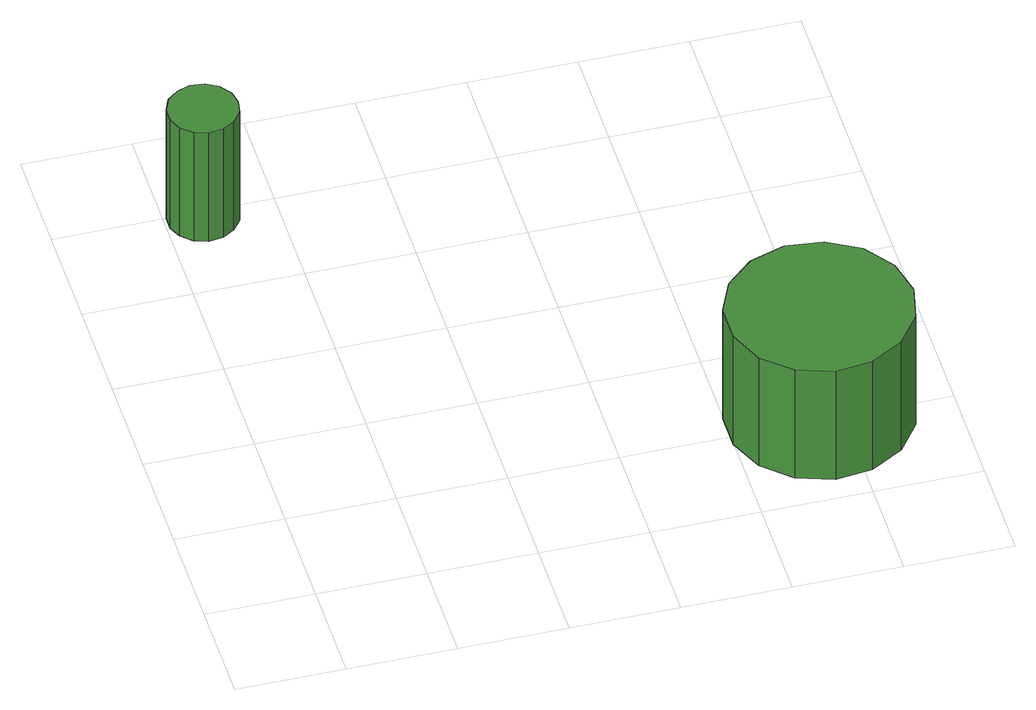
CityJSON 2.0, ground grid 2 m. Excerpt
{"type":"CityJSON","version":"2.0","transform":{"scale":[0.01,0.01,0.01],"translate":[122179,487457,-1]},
"CityObjects":{
"tree1":{"type":"SolitaryVegetationObject","attributes":{"function":"something"},"geometry":[{"type":"MultiSurface","lod":"1","boundaries":[[[0,1,2,3,4,5,6,7,8,9,10,11,12,13,14]],[[15,16,17,18,19,20,21,22,23,24,25,26,27,28,29]],[[0,29,28,1]],[[1,28,27,2]],[[2,27,26,3]],[[3,26,25,4]],[[4,25,24,5]],[[5,24,23,6]],[[6,23,22,7]],[[7,22,21,8]],[[8,21,20,9]],[[9,20,19,10]],[[10,19,18,11]],[[11,18,17,12]],[[12,17,16,13]],[[13,16,15,14]],[[14,15,29,0]]]}]},
"tree2":{"type":"SolitaryVegetationObject","attributes":{"function":"something"},"geometry":[{"type":"MultiSurface","lod":"1","boundaries":[[[30,31,32,33,34,35,36,37,38,39,40,41,42,43,44]],[[45,46,47,48,49,50,51,52,53,54,55,56,57,58,59]],[[30,59,58,31]],[[31,58,57,32]],[[32,57,56,33]],[[33,56,55,34]],[[34,55,54,35]],[[35,54,53,36]],[[36,53,52,37]],[[37,52,51,38]],[[38,51,50,39]],[[39,50,49,40]],[[40,49,48,41]],[[41,48,47,42]],[[42,47,46,43]],[[43,46,45,44]],[[44,45,59,30]]]}]}
},
"vertices":[
[132,987,338],[127,1013,338],[111,1035,338],[88,1048,338],[62,1051,338],[37,1042,338],[17,1025,338],[6,1000,338],[6,974,338],[17,950,338],[37,932,338],[62,924,338],[88,927,338],[111,940,338],[127,961,338],[127,961,85],[111,940,85],[88,927,85],[62,924,85],[37,932,85],[17,950,85],[6,974,85],[6,1000,85],[17,1025,85],[37,1042,85],[62,1051,85],[88,1048,85],[111,1035,85],[127,1013,85],[132,987,85],
[1131,214,338],[1116,282,338],[1075,339,338],[1014,373,338],[945,381,338],[878,359,338],[826,312,338],[798,249,338],[798,179,338],[826,115,338],[878,68,338],[945,46,338],[1014,54,338],[1075,89,338],[1116,145,338],[1116,145,86],[1075,89,86],[1014,54,86],[945,46,86],[878,68,86],[826,115,86],[798,179,86],[798,249,86],[826,312,86],[878,359,86],[945,381,86],[1014,373,86],[1075,339,86],[1116,282,86],[1131,214,86]
]}
